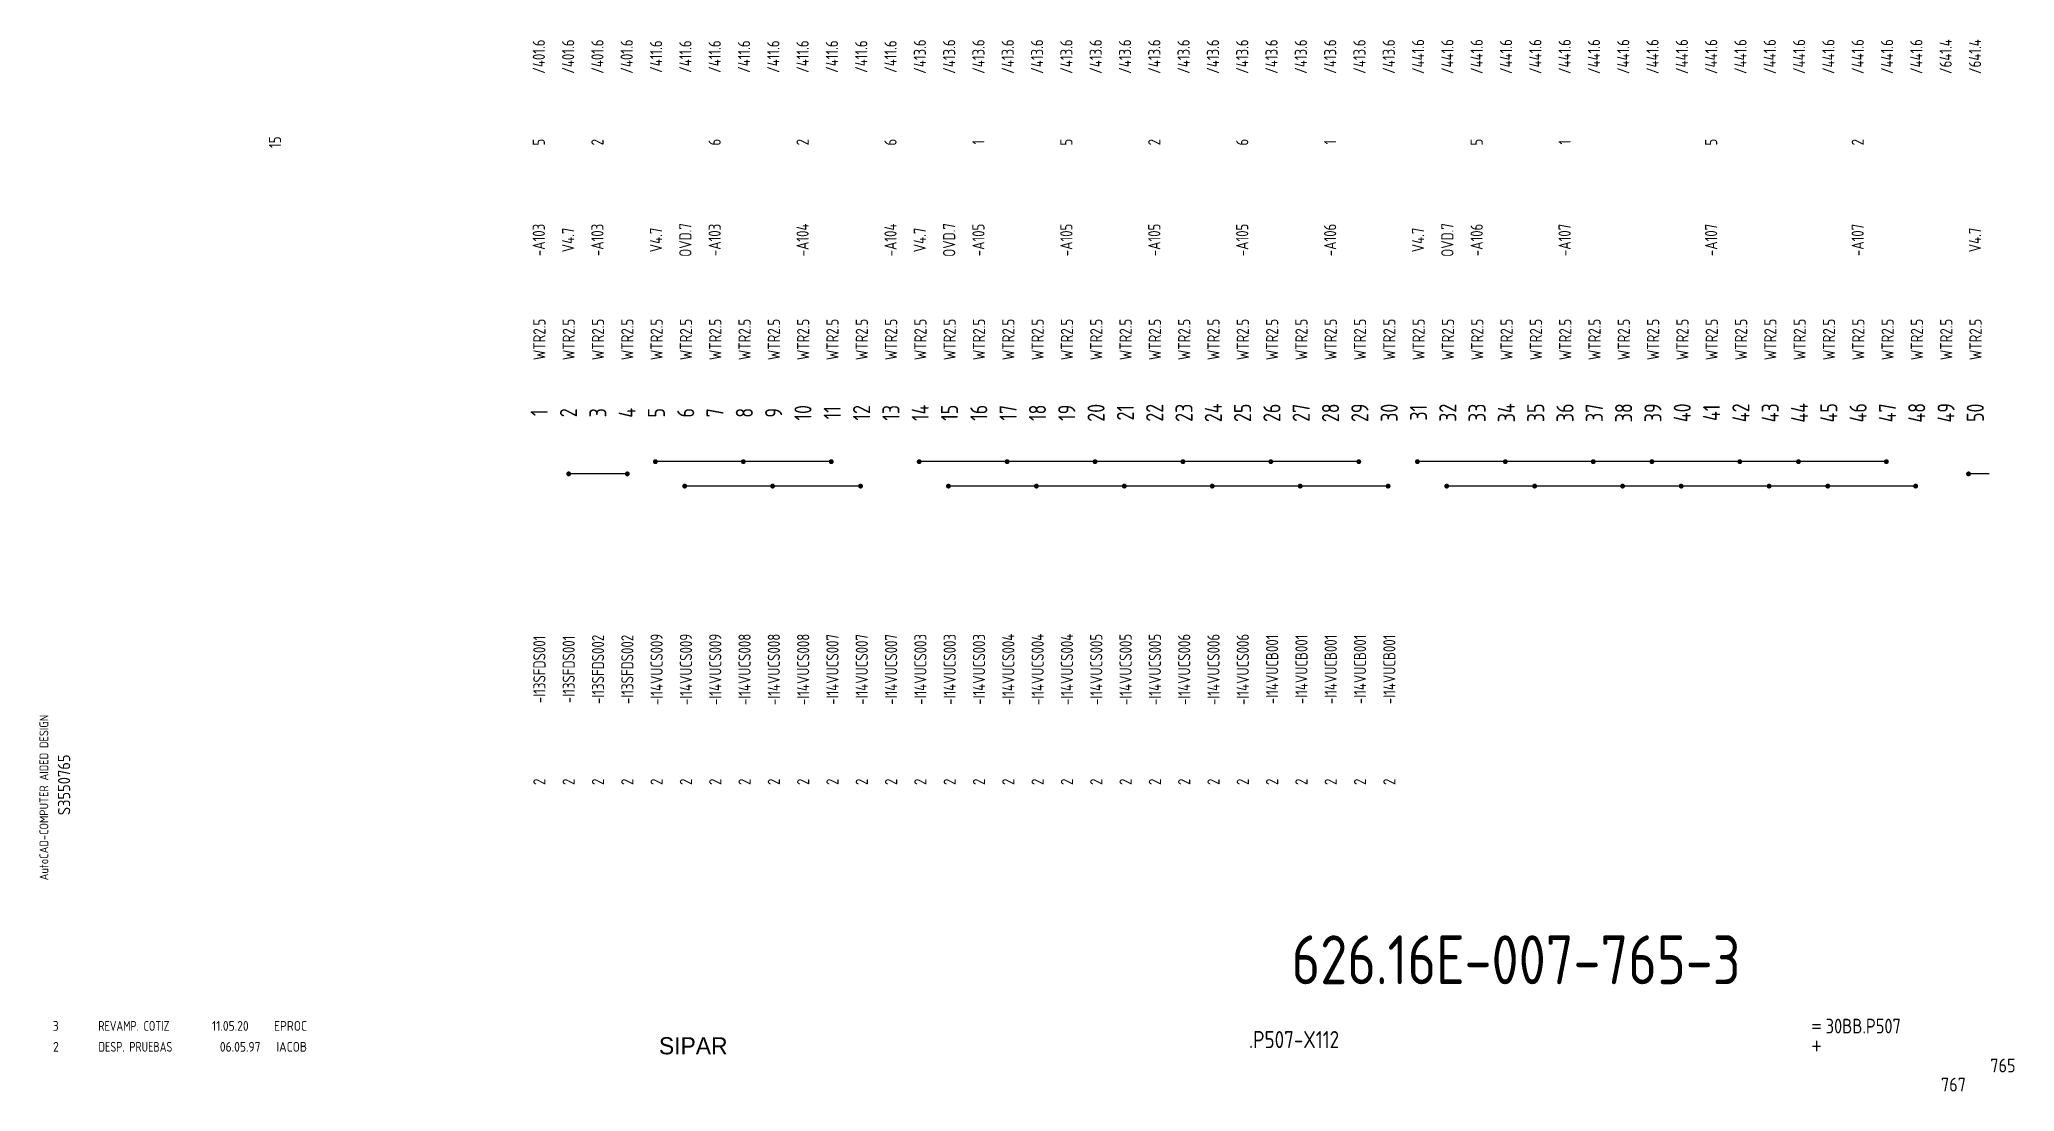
# Model space of a CAD drawing. Extents: x 10 to 414, y 6 to 221.
import ezdxf
from ezdxf.enums import TextEntityAlignment as Align

# ---------------------------------------------------------------- set-up
doc = ezdxf.new("R2010")
doc.units = 0
doc.header["$LTSCALE"] = 5
doc.header["$MEASUREMENT"] = 0
doc.layers.get('0').update_dxf_attribs({"linetype": 'CONTINUOUS'})
doc.layers.add('3', color=3, linetype='CONTINUOUS')
doc.layers.add('CART', color=7, linetype='CONTINUOUS')
doc.styles.add('DIN', font='DIN.shx', dxfattribs={"width": 0.85})
doc.styles.add('N', font='ROMANS', dxfattribs={"width": 0.85, "height": 3})
doc.styles.add('X', font='UNIV.SHX', dxfattribs={"height": 3.5})

# ---------------------------------------------------------------- blocks, each defined once
blk = doc.blocks.new('REV2')
at = {"color": 3, "style": 'DIN'}
for s, width, p in [('2', 0.9, (12.45, 13.79)), ('DESP. PRUEBAS', 0.8, (21.76, 13.79)), ('06.05.97', 0.9, (46.59, 13.79)), ('IACOB', 0.9, (58.16, 13.79))]:
    blk.add_text(s, height=2, dxfattribs=dict(at, width=width)).set_placement(p)

msp = doc.modelspace()

# ---------------------------------------------------------------- linework, layer by layer
at = {"linetype": 'Continuous'}
for p, q in [((172, 134.5), (136, 134.5)), ((280, 134.5), (190, 134.5)), ((388, 134.5), (292, 134.5)), ((130, 132), (118, 132)), ((178, 129.5), (142, 129.5)), ((286, 129.5), (196, 129.5)), ((394, 129.5), (298, 129.5)), ((408.81, 132), (404.82, 132))]:
    msp.add_line(p, q, dxfattribs=at)
at = {"const_width": 0.5}
for points in [[(135.5, 134.5, 1), (136, 134.5, 1)], [(153.5, 134.5, 1), (154, 134.5, 1)], [(171.5, 134.5, 1), (172, 134.5, 1)], [(189.5, 134.5, 1), (190, 134.5, 1)], [(207.5, 134.5, 1), (208, 134.5, 1)], [(225.5, 134.5, 1), (226, 134.5, 1)], [(243.5, 134.5, 1), (244, 134.5, 1)], [(261.5, 134.5, 1), (262, 134.5, 1)], [(279.5, 134.5, 1), (280, 134.5, 1)], [(291.5, 134.5, 1), (292, 134.5, 1)], [(309.5, 134.5, 1), (310, 134.5, 1)], [(327.5, 134.5, 1), (328, 134.5, 1)], [(339.5, 134.5, 1), (340, 134.5, 1)], [(357.5, 134.5, 1), (358, 134.5, 1)], [(369.5, 134.5, 1), (370, 134.5, 1)], [(387.5, 134.5, 1), (388, 134.5, 1)], [(117.75, 132, 1), (118.25, 132, 1)], [(129.75, 132, 1), (130.25, 132, 1)], [(141.5, 129.5, -1), (142, 129.5, -1)], [(159.5, 129.5, -1), (160, 129.5, -1)], [(177.5, 129.5, -1), (178, 129.5, -1)], [(195.5, 129.5, -1), (196, 129.5, -1)], [(213.5, 129.5, -1), (214, 129.5, -1)], [(231.5, 129.5, -1), (232, 129.5, -1)], [(249.5, 129.5, -1), (250, 129.5, -1)], [(267.5, 129.5, -1), (268, 129.5, -1)], [(285.5, 129.5, -1), (286, 129.5, -1)], [(297.5, 129.5, -1), (298, 129.5, -1)], [(315.5, 129.5, -1), (316, 129.5, -1)], [(333.5, 129.5, -1), (334, 129.5, -1)], [(345.5, 129.5, -1), (346, 129.5, -1)], [(363.5, 129.5, -1), (364, 129.5, -1)], [(375.5, 129.5, -1), (376, 129.5, -1)], [(393.5, 129.5, -1), (394, 129.5, -1)], [(404.32, 132, -1), (404.82, 132, -1)]]:
    msp.add_lwpolyline(points, format="xyb", close=True, dxfattribs=at)
at = {"linetype": 'Continuous'}
msp.add_lwpolyline([(408.81, 132), (406.81, 132)], dxfattribs=at)

# ---------------------------------------------------------------- block references
msp.add_blockref('REV2', (0, 0), dxfattribs=at)

# ---------------------------------------------------------------- texts
at = {"style": 'DIN', "width": 0.8}
for s, p in [('/401.6', (111.88, 217.36)), ('/401.6', (117.88, 217.36)), ('/401.6', (123.88, 217.36)), ('/401.6', (129.88, 217.36)), ('/411.6', (135.88, 217.36)), ('/411.6', (141.88, 217.36)), ('/411.6', (147.88, 217.36)), ('/411.6', (153.88, 217.36)), ('/411.6', (159.88, 217.36)), ('/411.6', (165.88, 217.36)), ('/411.6', (171.88, 217.36)), ('/411.6', (177.88, 217.36)), ('/411.6', (183.88, 217.36)), ('/413.6', (189.88, 217.36)), ('/413.6', (195.88, 217.36)), ('/413.6', (201.88, 217.36)), ('/413.6', (207.88, 217.36)), ('/413.6', (213.88, 217.36)), ('/413.6', (219.88, 217.36)), ('/413.6', (225.88, 217.36)), ('/413.6', (231.88, 217.36)), ('/413.6', (237.88, 217.36)), ('/413.6', (243.88, 217.36)), ('/413.6', (249.88, 217.36)), ('/413.6', (255.88, 217.36)), ('/413.6', (261.88, 217.36)), ('/413.6', (267.88, 217.36)), ('/413.6', (273.88, 217.36)), ('/413.6', (279.88, 217.36)), ('/413.6', (285.88, 217.36)), ('/441.6', (291.88, 217.36)), ('/441.6', (297.88, 217.36)), ('/441.6', (303.88, 217.36)), ('/441.6', (309.88, 217.36)), ('/441.6', (315.88, 217.36)), ('/441.6', (321.88, 217.36)), ('/441.6', (327.88, 217.36)), ('/441.6', (333.88, 217.36)), ('/441.6', (339.88, 217.36)), ('/441.6', (345.88, 217.36)), ('/441.6', (351.88, 217.36)), ('/441.6', (357.88, 217.36)), ('/441.6', (363.88, 217.36)), ('/441.6', (369.88, 217.36)), ('/441.6', (375.88, 217.36)), ('/441.6', (381.88, 217.36)), ('/441.6', (387.88, 217.36)), ('/441.6', (393.88, 217.36)), ('/641.4', (399.88, 217.36)), ('/641.4', (405.88, 217.36)), ('15', (57.88, 199.86)), ('15', (57.88, 199.86)), ('5', (111.88, 199.86)), ('2', (123.88, 199.86)), ('6', (147.88, 199.86)), ('2', (165.88, 199.86)), ('6', (183.88, 199.86)), ('1', (201.88, 199.86)), ('5', (219.88, 199.86)), ('2', (237.88, 199.86)), ('6', (255.88, 199.86)), ('1', (273.88, 199.86)), ('5', (303.88, 199.86)), ('1', (321.88, 199.86)), ('5', (351.88, 199.86)), ('2', (381.88, 199.86)), ('-A103', (111.88, 179.86)), ('V4.7', (117.88, 179.86)), ('-A103', (123.88, 179.86)), ('V4.7', (135.88, 179.86)), ('OVD.7', (141.88, 179.86)), ('-A103', (147.88, 179.86)), ('-A104', (165.88, 179.86)), ('-A104', (183.88, 179.86)), ('V4.7', (189.88, 179.86)), ('OVD.7', (195.88, 179.86)), ('-A105', (201.88, 179.86)), ('-A105', (219.88, 179.86)), ('-A105', (237.88, 179.86)), ('-A105', (255.88, 179.86)), ('-A106', (273.88, 179.86)), ('V4.7', (291.88, 179.86)), ('OVD.7', (297.88, 179.86)), ('-A106', (303.88, 179.86)), ('-A107', (321.88, 179.86)), ('-A107', (351.88, 179.86)), ('-A107', (381.88, 179.86)), ('V4.7', (405.88, 179.86)), ('WTR2.5', (112, 159.5)), ('WTR2.5', (118, 159.5)), ('WTR2.5', (124, 159.5)), ('WTR2.5', (130, 159.5)), ('WTR2.5', (136, 159.5)), ('WTR2.5', (142, 159.5)), ('WTR2.5', (148, 159.5)), ('WTR2.5', (154, 159.5)), ('WTR2.5', (160, 159.5)), ('WTR2.5', (166, 159.5)), ('WTR2.5', (172, 159.5)), ('WTR2.5', (178, 159.5)), ('WTR2.5', (184, 159.5)), ('WTR2.5', (190, 159.5)), ('WTR2.5', (196, 159.5)), ('WTR2.5', (202, 159.5)), ('WTR2.5', (208, 159.5)), ('WTR2.5', (214, 159.5)), ('WTR2.5', (220, 159.5)), ('WTR2.5', (226, 159.5)), ('WTR2.5', (232, 159.5)), ('WTR2.5', (238, 159.5)), ('WTR2.5', (244, 159.5)), ('WTR2.5', (250, 159.5)), ('WTR2.5', (256, 159.5)), ('WTR2.5', (262, 159.5)), ('WTR2.5', (268, 159.5)), ('WTR2.5', (274, 159.5)), ('WTR2.5', (280, 159.5)), ('WTR2.5', (286, 159.5)), ('WTR2.5', (292, 159.5)), ('WTR2.5', (298, 159.5)), ('WTR2.5', (304, 159.5)), ('WTR2.5', (310, 159.5)), ('WTR2.5', (316, 159.5)), ('WTR2.5', (322, 159.5)), ('WTR2.5', (328, 159.5)), ('WTR2.5', (334, 159.5)), ('WTR2.5', (340, 159.5)), ('WTR2.5', (346, 159.5)), ('WTR2.5', (352, 159.5)), ('WTR2.5', (358, 159.5)), ('WTR2.5', (364, 159.5)), ('WTR2.5', (370, 159.5)), ('WTR2.5', (376, 159.5)), ('WTR2.5', (382, 159.5)), ('WTR2.5', (388, 159.5)), ('WTR2.5', (394, 159.5)), ('WTR2.5', (400, 159.5)), ('WTR2.5', (406, 159.5)), ('-I13SFDS001', (112, 92)), ('-I13SFDS001', (118, 92)), ('-I13SFDS002', (124, 92)), ('-I13SFDS002', (130, 92)), ('-I14VUCS009', (136, 92)), ('-I14VUCS009', (142, 92)), ('-I14VUCS009', (148, 92)), ('-I14VUCS008', (154, 92)), ('-I14VUCS008', (160, 92)), ('-I14VUCS008', (166, 92)), ('-I14VUCS007', (172, 92)), ('-I14VUCS007', (178, 92)), ('-I14VUCS007', (184, 92)), ('-I14VUCS003', (190, 92)), ('-I14VUCS003', (196, 92)), ('-I14VUCS003', (202, 92)), ('-I14VUCS004', (208, 92)), ('-I14VUCS004', (214, 92)), ('-I14VUCS004', (220, 92)), ('-I14VUCS005', (226, 92)), ('-I14VUCS005', (232, 92)), ('-I14VUCS005', (238, 92)), ('-I14VUCS006', (244, 92)), ('-I14VUCS006', (250, 92)), ('-I14VUCS006', (256, 92)), ('-I14VUCB001', (262, 92)), ('-I14VUCB001', (268, 92)), ('-I14VUCB001', (274, 92)), ('-I14VUCB001', (280, 92)), ('-I14VUCB001', (286, 92)), ('2', (112, 69)), ('2', (118, 69)), ('2', (124, 69)), ('2', (130, 69)), ('2', (136, 69)), ('2', (142, 69)), ('2', (148, 69)), ('2', (154, 69)), ('2', (160, 69)), ('2', (166, 69)), ('2', (172, 69)), ('2', (178, 69)), ('2', (184, 69)), ('2', (190, 69)), ('2', (196, 69)), ('2', (202, 69)), ('2', (208, 69)), ('2', (214, 69)), ('2', (220, 69)), ('2', (226, 69)), ('2', (232, 69)), ('2', (238, 69)), ('2', (244, 69)), ('2', (250, 69)), ('2', (256, 69)), ('2', (262, 69)), ('2', (268, 69)), ('2', (274, 69)), ('2', (280, 69)), ('2', (286, 69))]:
    msp.add_text(s, height=2.5, rotation=90, dxfattribs=at).set_placement(p, align=Align.MIDDLE)
at = {"color": 6, "style": 'DIN', "width": 0.8}
for s, p in [('10', (165.96, 144.5)), ('12', (177.96, 144.5)), ('13', (183.96, 144.5)), ('14', (189.96, 144.5)), ('15', (195.96, 144.5)), ('16', (201.96, 144.5)), ('17', (207.96, 144.5)), ('18', (213.96, 144.5)), ('19', (219.96, 144.5)), ('20', (225.96, 144.5)), ('21', (231.96, 144.5)), ('22', (237.96, 144.5)), ('23', (243.96, 144.5)), ('24', (249.96, 144.5)), ('25', (255.96, 144.5)), ('26', (261.96, 144.5)), ('27', (267.96, 144.5)), ('28', (273.96, 144.5)), ('29', (279.96, 144.5)), ('30', (285.96, 144.5)), ('31', (291.96, 144.5)), ('32', (297.96, 144.5)), ('33', (303.96, 144.5)), ('34', (309.96, 144.5)), ('35', (315.96, 144.5)), ('36', (321.96, 144.5)), ('37', (327.96, 144.5)), ('38', (333.96, 144.5)), ('39', (339.96, 144.5)), ('40', (345.96, 144.5)), ('41', (351.96, 144.5)), ('42', (357.96, 144.5)), ('43', (363.96, 144.5)), ('44', (369.96, 144.5)), ('45', (375.96, 144.5)), ('46', (381.96, 144.5)), ('47', (387.96, 144.5)), ('48', (393.96, 144.5)), ('49', (399.96, 144.5)), ('50', (405.96, 144.5)), ('1', (111.96, 144.5)), ('2', (117.96, 144.5)), ('3', (123.96, 144.5)), ('4', (129.96, 144.5)), ('5', (135.96, 144.5)), ('6', (141.96, 144.5)), ('7', (147.96, 144.5)), ('8', (153.96, 144.5)), ('9', (159.96, 144.5)), ('11', (171.96, 144.5))]:
    msp.add_text(s, height=3.5, rotation=90, dxfattribs=at).set_placement(p, align=Align.MIDDLE)
at = {"color": 3, "style": 'DIN'}
for s, width, p in [('3', 0.9, (12.39, 18.06)), ('REVAMP. COTIZ', 0.8, (21.7, 18.06)), ('11.05.20', 0.9, (44.98, 18.06)), ('EPROC', 0.9, (57.66, 18.06))]:
    msp.add_text(s, height=2, dxfattribs=dict(at, width=width)).set_placement(p)
at = {"color": 2, "insert": (265.98, 37.59), "char_height": 10, "width": 111.0411, "attachment_point": 1, "style": 'DIN'}
msp.add_mtext('626.16E-007-765-3', dxfattribs=at)
at = {"layer": '3', "color": 2, "style": 'DIN', "width": 0.85}
msp.add_text('.P507-X112', height=3.5, dxfattribs=at).set_placement((266.5, 14.51), align=Align.CENTER)
at = {"layer": 'CART', "color": 1, "style": 'DIN', "width": 0.9}
msp.add_text('AutoCAD-COMPUTER AIDED DESIGN', height=1.8, rotation=90, dxfattribs=at).set_placement((11.47, 48.84))
at = {"layer": 'CART', "color": 3, "style": 'N', "width": 0.85}
for s, p in [('=', (372.24, 17.91)), ('+', (372.24, 13.87))]:
    msp.add_text(s, height=2.5, dxfattribs=at).set_placement(p)
at = {"layer": 'CART', "color": 3, "style": 'DIN', "width": 0.9, "flags": 1}
msp.add_attdef('S3550765', text='', height=2.5, rotation=90, dxfattribs=at).set_placement((15.95, 68.38), align=Align.CENTER)
at = {"layer": 'CART', "color": 3, "style": 'DIN', "width": 0.85}
msp.add_attdef('30BB.P507', text='', height=3, dxfattribs=at).set_placement((375.33, 16.63), align=Align.BOTTOM_LEFT)
at = {"layer": 'CART', "color": 6, "style": 'X', "flags": 1}
msp.add_attdef('SIPAR', text='', height=3.5, dxfattribs=at).set_placement((143.5, 15), align=Align.MIDDLE)
at = {"layer": 'CART', "color": 2, "style": 'DIN', "width": 0.9, "flags": 1}
msp.add_attdef('765', text='', height=2.8, dxfattribs=at).set_placement((414.2, 9.56), align=Align.RIGHT)
at = {"layer": 'CART', "color": 7, "style": 'DIN', "width": 0.9, "flags": 1}
msp.add_attdef('767', (398.93, 5.65), '', height=2.8, dxfattribs=at)

doc.saveas('drawing.dxf')
